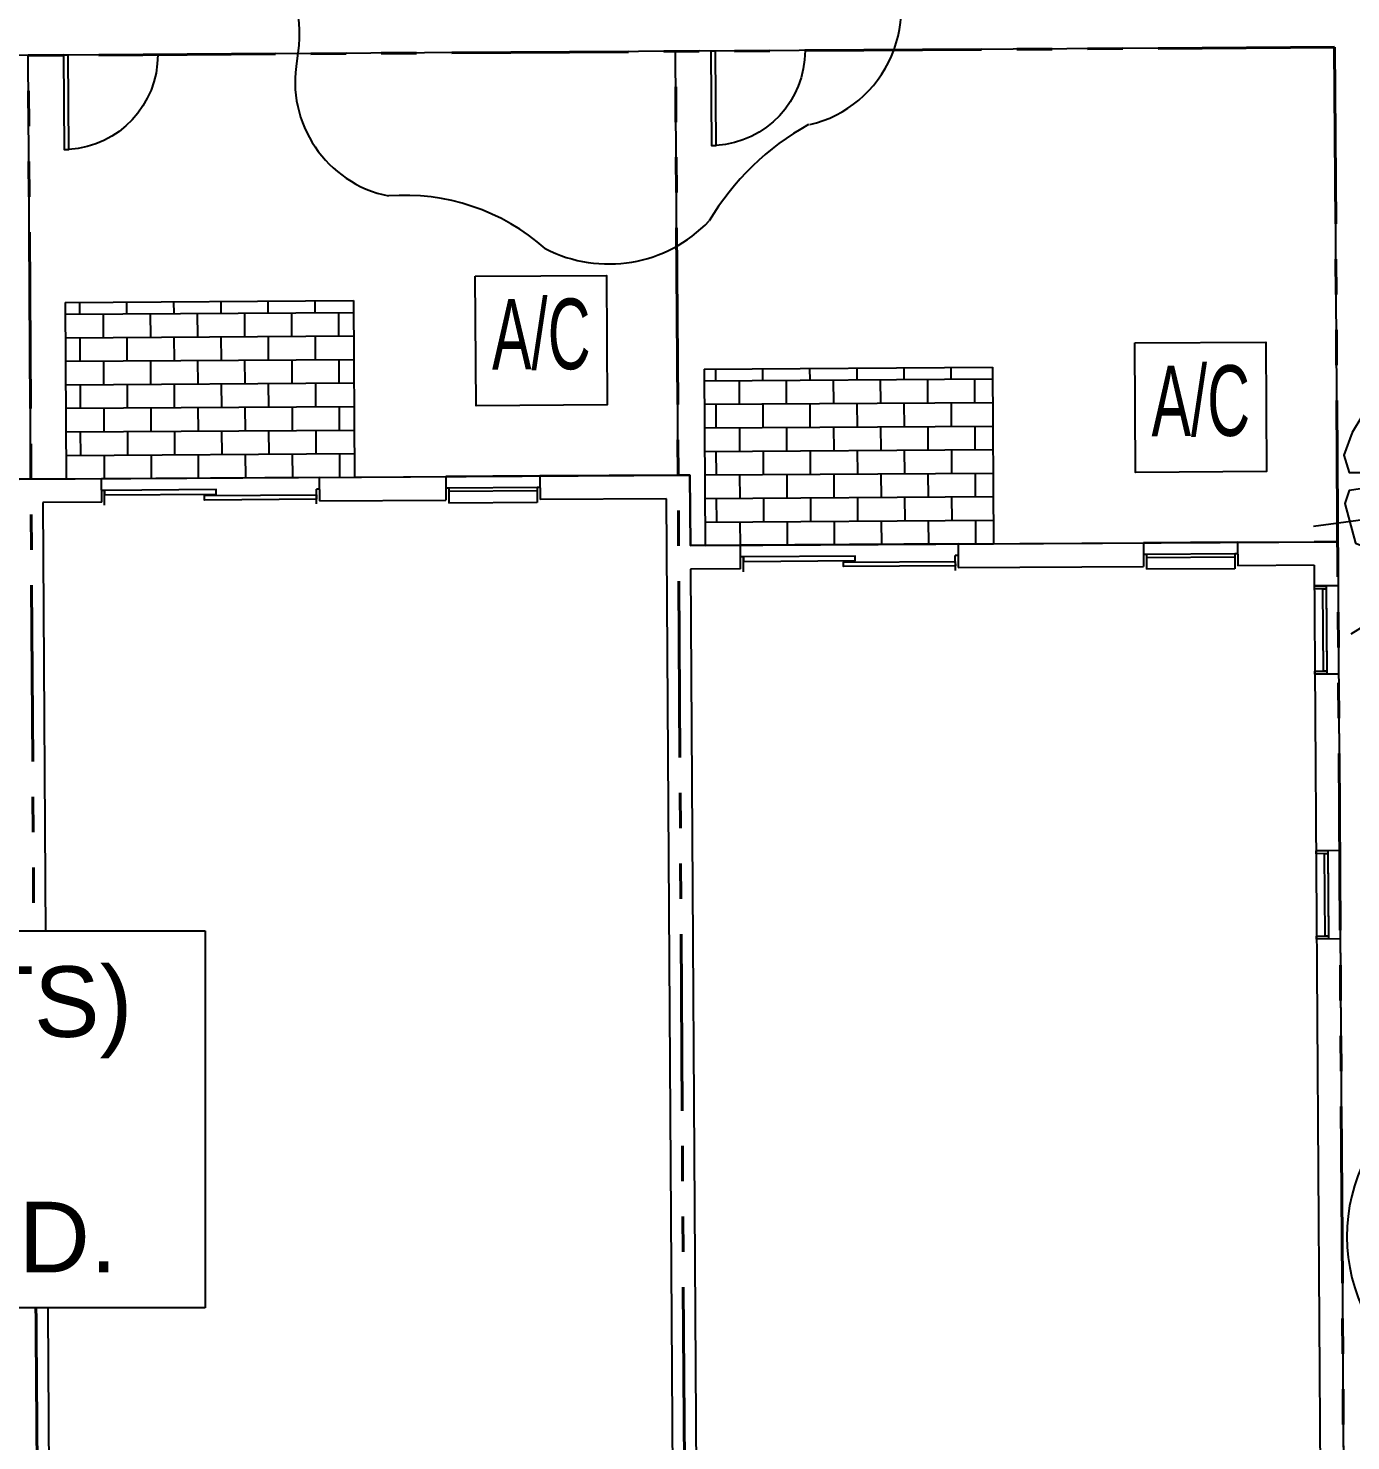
# Model space of a CAD drawing. Header units: feet. Extents: x 919634 to 928945, y 707022 to 708026.
# Drawn here: x 920902.22 to 920939.68, y 707137.25 to 707177.25 of the extents above; entities that cross this region are included whole.
import ezdxf

# ---------------------------------------------------------------- set-up
doc = ezdxf.new("R2010")
doc.units = ezdxf.units.FT
doc.header["$LTSCALE"] = 20
doc.header["$MEASUREMENT"] = 0
doc.linetypes.add('Site Plan$0$PHANTOM2', pattern=[1.25, 0.625, -0.125, 0.125, -0.125, 0.125, -0.125])
for name, color, linetype in [('-u-site-xref', 7, 'Continuous'), ('LK-TREE-013M', 6, 'Continuous'), ('LK-TREE-025M', 2, 'Continuous'), ('LK-TREE-035M', 123, 'Continuous'), ('LK-TREE-050M', 2, 'Continuous'), ('LK-TREE-TRNK', 32, 'Continuous'), ('LP-TREE', 15, 'Continuous'), ('Site Plan$0$-u-site-bldg ID', 7, 'Continuous'), ('Site Plan$0$-u-site-bldg_interior', 252, 'Continuous'), ('Site Plan$0$-u-site-fence', 4, 'Site Plan$0$FENCELINE1'), ('Site Plan$0$A-DOOR-EXT_WINDOWS', 253, 'Continuous'), ('Site Plan$0$A-HVAC-EXT', 253, 'Continuous'), ('Site Plan$0$SP-LOT PAVERS', 254, 'Continuous')]:
    doc.layers.add(name, color=color, linetype=linetype)
for name, color, linetype, lineweight in [('Site Plan$0$SP-LOT LINES', 252, 'Site Plan$0$PHANTOM2', 40), ('Site Plan$0$SP-SIDEWALK', 2, 'Continuous', 25), ('SP-BUILDING-FOOTPRINT', 1, 'Continuous', 25)]:
    doc.layers.add(name, color=color, linetype=linetype, lineweight=lineweight)
doc.layers.get('-u-site-xref').off()
doc.styles.add('Site Plan$0$ARIAL', font='arial.ttf')
doc.linetypes.add('Site Plan$0$FENCELINE1', pattern='A,0.25,-0.1,[133,ltypeshp.shx,S=0.1,R=0,X=-0.1,Y=0],-0.1,1', length=1.45)
pattern_1 = [(0.35915, (920845.058, 707162.12075), (-0.004179, 0.6666536), []), (90.35915, (920845.058, 707162.12075), (-0.6708324, 0.6624747), [0.666667, -0.666667])]

# ---------------------------------------------------------------- blocks, each defined once
blk = doc.blocks.new('Site Plan$0$A$C05C92244')
at = {"layer": 'Site Plan$0$A-DOOR-EXT_WINDOWS'}
blk.add_lwpolyline([(32, 32.05), (32, 0.04), (30.4, 0.04), (30.4, 32.05)], close=True, dxfattribs=at)
blk.add_arc((32.08, 32.08), 32.08, 180.0573, 267.0051, dxfattribs=at)
blk = doc.blocks.new('Site Plan')
at = {"layer": 'Site Plan$0$SP-LOT PAVERS'}
h = blk.add_hatch(dxfattribs=at)
h.set_pattern_fill('AR-B816', color=256, scale=0.083333, angle=0.3592)
h.set_pattern_definition(pattern_1)
h.paths.add_polyline_path([(920911.43, 707169.537), (920903.263, 707169.486), (920903.294, 707164.486), (920911.461, 707164.537)])
h = blk.add_hatch(dxfattribs=at)
h.set_pattern_fill('AR-B816', color=256, scale=0.083333, angle=0.3592)
h.set_pattern_definition(pattern_1)
h.paths.add_polyline_path([(920929.525, 707167.65), (920921.359, 707167.599), (920921.39, 707162.599), (920929.556, 707162.65)])
at = {"layer": 'Site Plan$0$-u-site-bldg_interior'}
for p, q in [((920902.294, 707164.48, 0), (920901.961, 707164.477, 0)), ((920904.294, 707164.492, 0), (920902.294, 707164.48, 0)), ((920910.461, 707164.531, 0), (920904.294, 707164.492, 0)), ((920910.461, 707164.531, 0), (920904.294, 707164.492, 0)), ((920904.299, 707163.825, 0), (920904.294, 707164.492, 0)), ((920910.461, 707164.531, 0), (920914.044, 707164.553, 0)), ((920910.461, 707164.531, 0), (920910.465, 707163.864, 0)), ((920916.711, 707164.57, 0), (920914.044, 707164.553, 0)), ((920914.044, 707164.553, 0), (920914.048, 707163.887, 0)), ((920920.627, 707164.594, 0), (920916.711, 707164.57, 0)), ((920916.711, 707164.57, 0), (920916.715, 707163.903, 0)), ((920920.961, 707164.597, 0), (920920.627, 707164.594, 0)), ((920920.973, 707162.597, 0), (920920.961, 707164.597, 0)), ((920904.38, 707164.163, 0), (920904.296, 707164.163, 0)), ((920904.382, 707163.743, 0), (920904.38, 707164.163, 0)), ((920910.463, 707164.201, 0), (920910.38, 707164.201, 0)), ((920910.382, 707163.78, 0), (920910.38, 707164.201, 0)), ((920914.13, 707164.224, 0), (920914.046, 707164.224, 0)), ((920916.629, 707164.24, 0), (920914.13, 707164.224, 0)), ((920914.13, 707164.224, 0), (920914.132, 707163.804, 0)), ((920916.63, 707164.148, 0), (920914.13, 707164.132, 0)), ((920916.713, 707164.241, 0), (920916.629, 707164.24, 0)), ((920916.629, 707164.24, 0), (920916.632, 707163.819, 0)), ((920904.299, 707163.825, 0), (920902.632, 707163.815, 0)), ((920902.632, 707163.815, 0), (920902.86, 707127.399, 0)), ((920910.465, 707163.864, 0), (920914.048, 707163.887, 0)), ((920916.632, 707163.819, 0), (920914.132, 707163.804, 0)), ((920920.298, 707163.926, 0), (920916.715, 707163.903, 0)), ((920920.526, 707127.51, 0), (920920.298, 707163.926, 0)), ((920922.39, 707162.606, 0), (920920.973, 707162.597, 0)), ((920928.556, 707162.644, 0), (920922.39, 707162.606, 0)), ((920928.556, 707162.644, 0), (920922.39, 707162.606, 0)), ((920922.394, 707161.939, 0), (920922.39, 707162.606, 0)), ((920928.556, 707162.644, 0), (920928.561, 707161.978, 0)), ((920936.473, 707162.694, 0), (920933.806, 707162.677, 0)), ((920933.806, 707162.677, 0), (920933.81, 707162.01, 0)), ((920936.473, 707162.694, 0), (920938.64, 707162.707, 0)), ((920936.473, 707162.694, 0), (920936.477, 707162.027, 0)), ((920939.306, 707162.712, 0), (920938.64, 707162.707, 0)), ((920939.306, 707162.712, 0), (920939.56, 707122.296, 0)), ((920922.475, 707162.277, 0), (920922.392, 707162.276, 0)), ((920922.478, 707161.856, 0), (920922.475, 707162.277, 0)), ((920928.558, 707162.315, 0), (920928.475, 707162.314, 0)), ((920928.478, 707161.894, 0), (920928.475, 707162.314, 0)), ((920933.892, 707162.348, 0), (920933.808, 707162.348, 0)), ((920936.392, 707162.364, 0), (920933.892, 707162.348, 0)), ((920933.892, 707162.348, 0), (920933.894, 707161.928, 0)), ((920936.392, 707162.271, 0), (920933.892, 707162.256, 0)), ((920936.392, 707162.364, 0), (920936.394, 707161.943, 0)), ((920936.475, 707162.364, 0), (920936.392, 707162.364, 0)), ((920922.394, 707161.939, 0), (920920.977, 707161.93, 0)), ((920920.977, 707161.93, 0), (920921.247, 707118.931, 0)), ((920928.561, 707161.978, 0), (920933.81, 707162.01, 0)), ((920936.394, 707161.943, 0), (920933.894, 707161.928, 0)), ((920938.644, 707162.041, 0), (920936.477, 707162.027, 0)), ((920938.644, 707162.041, 0), (920938.885, 707123.625, 0)), ((920939.314, 707161.46, 0), (920938.647, 707161.457, 0)), ((920938.98, 707161.459, 0), (920938.996, 707158.959, 0)), ((920939.33, 707158.961, 0), (920938.663, 707158.957, 0)), ((920939.361, 707153.961, 0), (920938.694, 707153.957, 0)), ((920939.027, 707153.959, 0), (920939.043, 707151.459, 0)), ((920939.377, 707151.461, 0), (920938.71, 707151.457, 0))]:
    blk.add_line(p, q, dxfattribs=at)
at = {"layer": 'Site Plan$0$-u-site-bldg_interior', "ltscale": 0.25}
for p, q in [((920904.294, 707164.492, 0), (920902.294, 707164.48, 0)), ((920928.556, 707162.644, 0), (920933.806, 707162.677, 0))]:
    blk.add_line(p, q, dxfattribs=at)
at = {"layer": 'Site Plan$0$-u-site-bldg_interior', "elevation": 0}
for points in [[(920904.381, 707164.038), (920907.544, 707164.058), (920907.544, 707164.183), (920904.38, 707164.163)], [(920910.381, 707163.909), (920907.212, 707163.889), (920907.211, 707164.014), (920910.381, 707164.034)], [(920922.476, 707162.152), (920925.64, 707162.172), (920925.639, 707162.297), (920922.475, 707162.277)], [(920928.477, 707162.023), (920925.308, 707162.003), (920925.307, 707162.128), (920928.476, 707162.148)], [(920938.648, 707161.457), (920938.98, 707161.459), (920938.981, 707161.375), (920938.649, 707161.373)], [(920938.888, 707161.375), (920938.981, 707161.375), (920938.996, 707159.042), (920938.903, 707159.041)], [(920938.996, 707158.959), (920938.663, 707158.957), (920938.663, 707159.04), (920938.996, 707159.042)], [(920938.695, 707153.957), (920939.027, 707153.959), (920939.028, 707153.875), (920938.696, 707153.873)], [(920938.935, 707153.875), (920939.028, 707153.875), (920939.043, 707151.542), (920938.95, 707151.542)], [(920939.043, 707151.459), (920938.71, 707151.457), (920938.71, 707151.54), (920939.043, 707151.542)]]:
    blk.add_lwpolyline(points, close=True, dxfattribs=at)
at = {"layer": 'Site Plan$0$-u-site-fence', "ltscale": 0.15}
for p, q in [((920939.218, 707176.711, 0), (920843.887, 707176.114, 0)), ((920902.294, 707164.48, 0), (920902.219, 707176.479, 0)), ((920902.294, 707164.48, 0), (920902.219, 707176.479, 0)), ((920920.627, 707164.594, 0), (920920.552, 707176.594, 0)), ((920920.627, 707164.594, 0), (920920.552, 707176.594, 0)), ((920939.306, 707162.712, 0), (920939.218, 707176.711, 0))]:
    blk.add_line(p, q, dxfattribs=at)
at = {"layer": 'Site Plan$0$A-HVAC-EXT', "elevation": 0}
for points in [[(920914.88, 707170.225), (920918.592, 707170.249), (920918.615, 707166.582), (920914.903, 707166.559)], [(920933.559, 707168.338), (920937.271, 707168.361), (920937.294, 707164.695), (920933.582, 707164.671)]]:
    blk.add_lwpolyline(points, close=True, dxfattribs=at)
at = {"layer": 'Site Plan$0$SP-LOT LINES', "ltscale": 0.4}
for p, q in [((920939.218, 707176.711, 0), (920843.887, 707176.114, 0)), ((920902.783, 707086.481, 0), (920902.219, 707176.479, 0)), ((920921.116, 707086.596, 0), (920920.552, 707176.594, 0)), ((920939.218, 707176.711, 0), (920939.783, 707086.713, 0))]:
    blk.add_line(p, q, dxfattribs=at)
at = {"layer": 'Site Plan$0$SP-SIDEWALK'}
for p, q in [((920903.263, 707169.486, 0), (920911.43, 707169.537, 0)), ((920903.263, 707169.486, 0), (920903.294, 707164.486, 0)), ((920911.43, 707169.537, 0), (920911.461, 707164.537, 0)), ((920921.359, 707167.599, 0), (920929.525, 707167.65, 0)), ((920929.525, 707167.65, 0), (920929.556, 707162.65, 0)), ((920921.359, 707167.599, 0), (920921.39, 707162.599, 0))]:
    blk.add_line(p, q, dxfattribs=at)
at = {"layer": 'Site Plan$0$-u-site-fence', "ltscale": 0.01, "xscale": -0.08333333333333333, "yscale": 0.08333333333333334, "zscale": 0.08333333333333333, "rotation": 0.3591501474555425}
for p in [(920905.903, 707173.831, 0), (920924.236, 707173.946, 0)]:
    blk.add_blockref('Site Plan$0$A$C05C92244', p, dxfattribs=at)
at = {"layer": 'Site Plan$0$A-HVAC-EXT', "style": 'Site Plan$0$ARIAL', "width": 0.6}
for p in [(920915.355, 707167.58, 0), (920934.034, 707165.692, 0)]:
    blk.add_text('A/C', height=2, rotation=0.3592, dxfattribs=at).set_placement(p)
at = {"layer": 'Site Plan$0$-u-site-bldg ID', "insert": (920892.288, 707150.684), "char_height": 2, "width": 27.88033, "attachment_point": 2, "style": 'Site Plan$0$ARIAL', "bg_fill": 19, "box_fill_scale": 1.5, "bg_fill_color": 256, "bg_fill_transparency": 0}
blk.add_mtext("BLDG. 28 (5-UNITS)\\PVILLA\\PF.F. 14.50' N.A.V.D.", dxfattribs=at)
blk = doc.blocks.new('TREE-SIMP-005')
at = {"layer": 'LK-TREE-050M'}
for centre, radius, start, end in [((-0.0838, 0.274), 0.241, 69.6603, 159.1137), ((0.2415, 1.0962), 0.6433, 247.9485, 270.591), ((0.2136, 0.2365), 0.2192, 356.1089, 80.9259), ((-0.4875, 0.4275), 0.1909, 291.9961, 339.2866), ((-0.3443, 0.0855), 0.1799, 113.509, 209.6004), ((0.7466, 0.1943), 0.3156, 175.0254, 219.3558), ((-0.6576, -0.1441), 0.2109, 348.5774, 41.8886), ((0.3365, -0.1024), 0.1921, 283.2701, 30.1865), ((-0.265, -0.2198), 0.189, 169.6437, 258.5101), ((0.5862, -0.6645), 0.4289, 119.013, 149.3179), ((-0.2766, -0.7487), 0.3447, 48.5313, 94.3414), ((0.0544, -0.29), 0.2253, 242.861, 316.3019)]:
    blk.add_arc(centre, radius, start, end, dxfattribs=at)
at = {"layer": 'LK-TREE-TRNK', "const_width": 0.0375}
blk.add_lwpolyline([(-0.0188, 0, 1), (0.0187, 0, 1)], format="xyb", close=True, dxfattribs=at)
blk = doc.blocks.new('TREE-DCID-003')
at = {"layer": 'LK-TREE-013M'}
for q in [(-0.3184, 0.4595), (0.4914, 0.1734), (-0.3323, -0.4497)]:
    blk.add_line((0, 0), q, dxfattribs=at)
at = {"layer": 'LK-TREE-035M'}
for q in [(-0.4516, 0.3697), (0.5298, 0.0507), (-0.2009, -0.5161)]:
    blk.add_line((0, 0), q, dxfattribs=at)
at = {"layer": 'LK-TREE-050M'}
for centre, radius, start, end in [((0, 0), 0.5, 94.3498, 204.1975), ((0.0019, 0.4604), 0.06, 145.5617, 37.3741), ((0, 0), 0.5, 335.6607, 84.3619), ((-0.3996, -0.2286), 0.06, 265.5617, 157.3741), ((0.3978, -0.2318), 0.06, 25.5617, 277.3741), ((0, 0), 0.5, 215.058, 323.9795)]:
    blk.add_arc(centre, radius, start, end, dxfattribs=at)
at = {"layer": 'LK-TREE-TRNK', "const_width": 0.0375}
blk.add_lwpolyline([(-0.0188, 0, 1), (0.0187, 0, 1)], format="xyb", close=True, dxfattribs=at)
blk = doc.blocks.new('TREE-DCID-208')
at = {"layer": 'LK-TREE-013M'}
for p, q in [((0.0022, 0.0753), (0.1385, 0.5736)), ((-0.0836, -0.0191), (-0.5704, -0.086)), ((0.0681, -0.0388), (0.3865, -0.4537))]:
    blk.add_line(p, q, dxfattribs=at)
at = {"layer": 'LK-TREE-025M'}
for p, q in [((0.0169, 0.0819), (0.2216, 0.4828)), ((-0.0636, -0.0388), (-0.4941, -0.3051)), ((0.0698, -0.0372), (0.5329, -0.1486))]:
    blk.add_line(p, q, dxfattribs=at)
at = {"layer": 'LK-TREE-035M'}
for p, q in [((-0.0201, 0.0868), (-0.1399, 0.5698)), ((-0.0633, -0.0679), (-0.3887, -0.4)), ((0.0644, -0.0647), (0.2503, -0.4676))]:
    blk.add_line(p, q, dxfattribs=at)
at = {"layer": 'LK-TREE-050M'}
blk.add_lwpolyline([(-0.0222, 0.5063), (-0.0288, 0.4691), (-0.0397, 0.4669), (-0.0551, 0.502), (-0.0989, 0.5041), (-0.1076, 0.4866), (-0.1515, 0.4779), (-0.1843, 0.4779), (-0.2128, 0.4494), (-0.2566, 0.4363), (-0.2566, 0.4056), (-0.2764, 0.3903), (-0.2983, 0.4034), (-0.3421, 0.3903), (-0.3487, 0.3618), (-0.3837, 0.3399), (-0.3925, 0.318), (-0.3969, 0.2939), (-0.375, 0.2742), (-0.3903, 0.2545), (-0.4363, 0.2611), (-0.4582, 0.2129), (-0.4495, 0.1625), (-0.4714, 0.1384), (-0.4911, 0.1056), (-0.5086, 0.0596), (-0.4977, 0.0246), (-0.4604, 0.0246), (-0.456, -0.0061), (-0.4977, -0.0126), (-0.5064, -0.0389), (-0.4845, -0.1199), (-0.467, -0.1265), (-0.4604, -0.1791), (-0.4451, -0.2054), (-0.4232, -0.2732), (-0.3925, -0.2842), (-0.3596, -0.2601), (-0.3487, -0.2842), (-0.3772, -0.3236), (-0.3552, -0.3608), (-0.3202, -0.3762), (-0.2873, -0.374), (-0.2764, -0.4046), (-0.261, -0.4375), (-0.1997, -0.4506), (-0.1296, -0.4813), (-0.1208, -0.4703), (-0.1098, -0.4309), (-0.0923, -0.4353), (-0.0857, -0.4835), (-0.0835, -0.4988), (-0.0047, -0.501), (0.0304, -0.4856), (0.0501, -0.4878), (0.1399, -0.4813), (0.1597, -0.455), (0.1969, -0.4506), (0.2298, -0.444), (0.2473, -0.4221), (0.2385, -0.3915), (0.2517, -0.3827), (0.2867, -0.4068), (0.3218, -0.3915), (0.3569, -0.3521), (0.3722, -0.3192), (0.4182, -0.2754), (0.4226, -0.2579), (0.4555, -0.2404), (0.4555, -0.2075), (0.4204, -0.1922), (0.4314, -0.1659), (0.4861, -0.1637), (0.5015, -0.1199), (0.4927, -0.0696), (0.5146, -0.0455), (0.5037, -0.017), (0.5015, 0.0268), (0.4642, 0.0311), (0.4598, 0.0574), (0.5015, 0.0749), (0.4839, 0.1538), (0.4686, 0.237), (0.4489, 0.2414), (0.4116, 0.2983), (0.3853, 0.3092), (0.3744, 0.3487), (0.3591, 0.3684), (0.3262, 0.3487), (0.313, 0.364), (0.324, 0.3968), (0.3021, 0.4209), (0.2583, 0.4406), (0.2232, 0.4428), (0.2057, 0.4647), (0.164, 0.491), (0.1356, 0.445), (0.1202, 0.4582), (0.1268, 0.502), (0.0808, 0.5041), (0.0435, 0.4954), (0.0063, 0.5041)], close=True, dxfattribs=at)
at = {"layer": 'LK-TREE-TRNK', "const_width": 0.0375}
for points in [[(-0.0165, 0.0753, 1), (0.021, 0.0753, 1)], [(-0.0824, -0.0388, 1), (-0.0449, -0.0388, 1)], [(0.0493, -0.0388, 1), (0.0868, -0.0388, 1)]]:
    blk.add_lwpolyline(points, format="xyb", close=True, dxfattribs=at)

msp = doc.modelspace()

# ---------------------------------------------------------------- block references
at = {"layer": '-u-site-xref'}
msp.add_blockref('Site Plan', (0, 0), dxfattribs=at)

# ---------------------------------------------------------------- next in the draw order: linework, layer by layer
at = {"layer": 'SP-BUILDING-FOOTPRINT', "elevation": 0}
for points in [[(920901.959, 707164.477), (920920.961, 707164.597), (920920.973, 707162.597), (920939.306, 707162.707)], [(920939.306, 707162.712), (920939.56, 707122.289), (920939.226, 707122.287), (920939.276, 707114.377), (920932.443, 707114.334), (920932.408, 707118.001), (920925.765, 707117.959), (920925.763, 707118.292), (920920.584, 707118.26), (920920.531, 707126.843), (920913.697, 707126.8), (920913.743, 707119.467), (920902.244, 707119.395), (920902.223, 707122.728), (920881.617, 707122.599)]]:
    msp.add_lwpolyline(points, dxfattribs=at)

# ---------------------------------------------------------------- next in the draw order: block references
at = {"layer": 'LP-TREE'}
for name, p, xscale, yscale, zscale in [('TREE-SIMP-005', (920917.708, 707179.577, 0.011), 17.4705586228176, 17.4705586228176, 15.03416260495856), ('TREE-DCID-208', (920946.54, 707164.331), 13.88739792285958, 13.88739792285958, 13.88739792285958), ('TREE-DCID-003', (920944.495, 707143.037), 9.855894546090255, 9.855894546090255, 15.03416260495856)]:
    msp.add_blockref(name, p, dxfattribs=dict(at, xscale=xscale, yscale=yscale, zscale=zscale))

doc.saveas('drawing.dxf')
